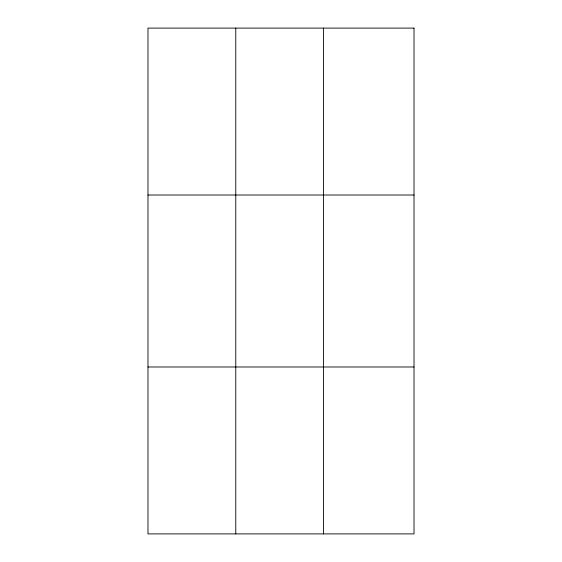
<?xml version="1.0" encoding="UTF-8"?>
<svg xmlns="http://www.w3.org/2000/svg" width="562" height="562" viewBox="0 0 562 562"><rect width="100%" height="100%" fill="white"/><g stroke="black" fill="none" stroke-linecap="round" stroke-linejoin="round"><path stroke-width="0.84" d="M235.773 533.9L235.773 28.1M323.564 533.9L323.564 28.1M147.982 195.014L414.018 195.014M147.982 366.986L414.018 366.986M414.018 28.1L414.018 533.9L147.982 533.9L147.982 28.1L414.018 28.1"/></g></svg>
